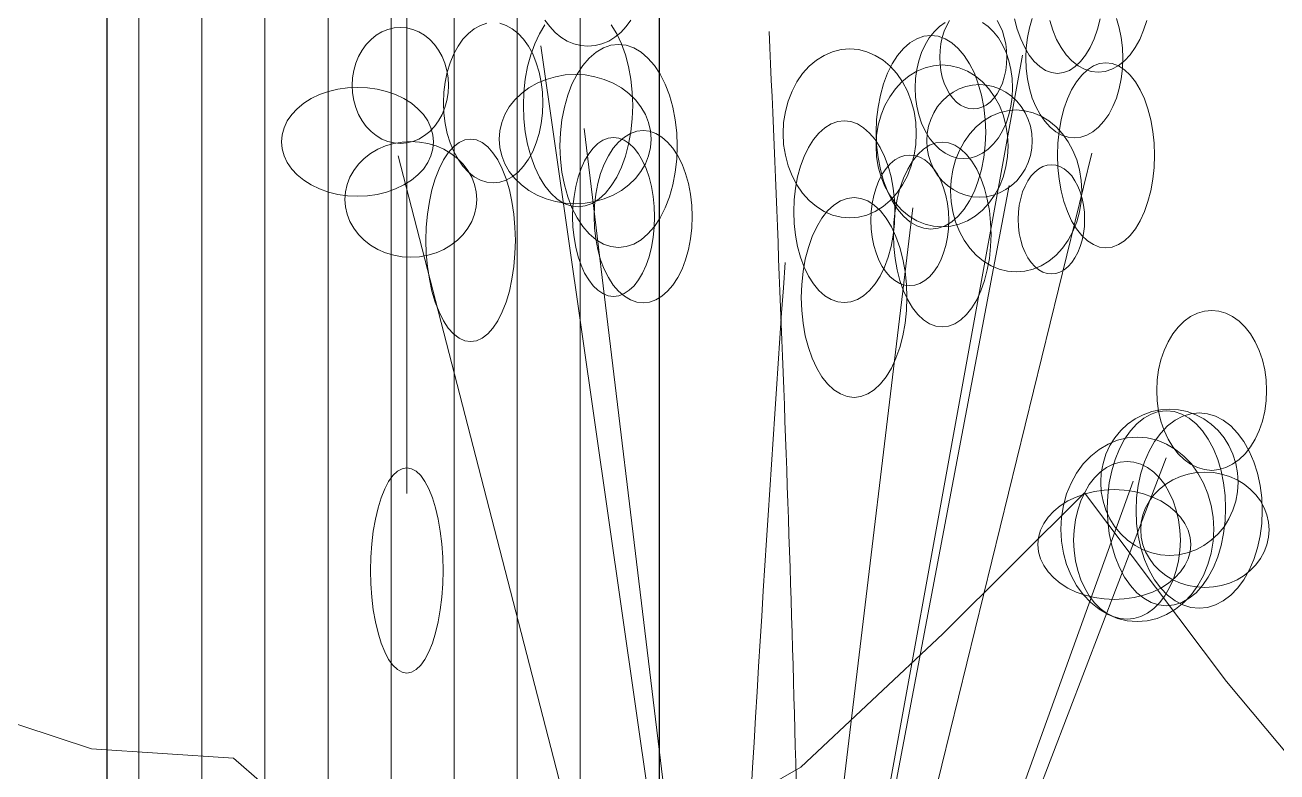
# Model space of a CAD drawing. Header units: millimetres. Extents: x -1800 to 33200, y -8500 to 38400.
# Drawn here: x 19527 to 21241, y 32642 to 33664 of the extents above; entities that cross this region are included whole.
import ezdxf

# ---------------------------------------------------------------- set-up
doc = ezdxf.new("R2010")
doc.units = ezdxf.units.MM
for name, color, linetype, lineweight in [('E-HATCH', 8, 'Continuous', 9), ('E-LANDSCAPE', 8, 'Continuous', 9), ('E-LIGHT', 2, 'Continuous', 13), ('E-PLANT', 3, 'Continuous', 13), ('E-WALL', 7, 'Continuous', 25)]:
    doc.layers.add(name, color=color, linetype=linetype, lineweight=lineweight)

msp = doc.modelspace()

# ---------------------------------------------------------------- linework, layer by layer
at = {"layer": 'E-HATCH'}
for p, q in [((19682.6, 35341.1), (19682.6, 30670.2)), ((19768.9, 35341.1), (19768.9, 30670.2)), ((19855.2, 35341.1), (19855.2, 30670.2)), ((19941.6, 35341.1), (19941.6, 30670.2)), ((20027.9, 35341.1), (20027.9, 30670.2)), ((20114.2, 35341.1), (20114.2, 30670.2)), ((20200.5, 35341.1), (20200.5, 30670.2)), ((20286.9, 35341.1), (20286.9, 30670.2))]:
    msp.add_line(p, q, dxfattribs=at)
at = {"layer": 'E-LANDSCAPE'}
msp.add_lwpolyline([(19423.6, 32737.4), (19617.8, 32673.6), (19812.1, 32661.1), (20006.3, 32492.1), (20200.5, 32462.8), (20394.8, 32537.5), (20589, 32648.8), (20783.2, 32831.1), (20977.5, 33024), (21171.7, 32765.7), (21366, 32533.5), (21560.2, 32474.9), (21754.4, 32360.9), (21948.7, 32522.7), (22142.9, 32463.2), (22337.1, 32441.1), (22531.4, 32505.7), (22725.6, 32139.3), (22919.8, 32153.7), (23114.1, 32097.6)], dxfattribs=at)
at = {"layer": 'E-LIGHT'}
msp.add_line((20049.5, 34779.2), (20049.5, 33023.2), dxfattribs=at)
msp.add_lwpolyline([(20099.1, 32917.9), (20098.7, 32899.5), (20097.4, 32881.5), (20095.3, 32864.1), (20092.5, 32847.6), (20088.8, 32832.3), (20084.6, 32818.5), (20079.7, 32806.4), (20074.3, 32796.2), (20068.5, 32788.1), (20062.3, 32782.2), (20055.9, 32778.6), (20049.5, 32777.4), (20043, 32778.6), (20036.6, 32782.2), (20030.5, 32788.1), (20024.6, 32796.2), (20019.2, 32806.4), (20014.4, 32818.5), (20010.1, 32832.3), (20006.5, 32847.6), (20003.6, 32864.1), (20001.5, 32881.5), (20000.3, 32899.5), (19999.8, 32917.9), (20000.3, 32936.2), (20001.5, 32954.2), (20003.6, 32971.6), (20006.5, 32988.1), (20010.1, 33003.4), (20014.4, 33017.2), (20019.2, 33029.3), (20024.6, 33039.5), (20030.5, 33047.6), (20036.6, 33053.5), (20043, 33057.1), (20049.5, 33058.3), (20055.9, 33057.1), (20062.3, 33053.5), (20068.5, 33047.6), (20074.3, 33039.5), (20079.7, 33029.3), (20084.6, 33017.2), (20088.8, 33003.4), (20092.5, 32988.1), (20095.3, 32971.6), (20097.4, 32954.2), (20098.7, 32936.2), (20099.1, 32917.9)], close=True, dxfattribs=at)
at = {"layer": 'E-PLANT'}
for q in [(20233.2, 33635.8), (20892.7, 33623), (20292.3, 33522.5), (20037.8, 33485.3), (20987.2, 33489), (20874, 33444.6), (20742.3, 33414), (21089.4, 33071.8), (21044.2, 33040.1)]:
    msp.add_line((20524.3, 31600.9), q, dxfattribs=at)
for points in [[(20176.7, 33666.5), (20185.5, 33663.7), (20193.9, 33659.1), (20201.9, 33652.8), (20209.3, 33644.8), (20216, 33635.3), (20221.9, 33624.6), (20226.8, 33612.6), (20230.8, 33599.8), (20233.6, 33586.2), (20235.4, 33572.2), (20235.9, 33557.9), (20235.9, 33557.9), (20235.4, 33543.5), (20233.6, 33529.5), (20230.8, 33515.9), (20226.8, 33503.1), (20221.9, 33491.1), (20216, 33480.4), (20209.3, 33470.9), (20201.9, 33462.9), (20193.9, 33456.6), (20185.5, 33452), (20176.7, 33449.2), (20167.8, 33448.3), (20159, 33449.2), (20150.2, 33452), (20141.8, 33456.6), (20133.8, 33462.9), (20126.4, 33470.9), (20119.7, 33480.4), (20113.8, 33491.1), (20108.9, 33503.1), (20104.9, 33515.9), (20102.1, 33529.5), (20100.3, 33543.5), (20099.7, 33557.9), (20100.3, 33572.2), (20102.1, 33586.2), (20104.9, 33599.8), (20108.9, 33612.6), (20113.8, 33624.6), (20119.7, 33635.3), (20126.4, 33644.8), (20133.8, 33652.8), (20141.8, 33659.1), (20150.2, 33663.7), (20159, 33666.5)], [(20356.3, 33671), (20349.9, 33662), (20342.6, 33654.1), (20334.5, 33647.5), (20325.9, 33642.2), (20316.7, 33638.3), (20307.2, 33636), (20297.5, 33635.2), (20287.8, 33636), (20278.3, 33638.3), (20269.2, 33642.2), (20260.5, 33647.5), (20252.4, 33654.1), (20245.1, 33662), (20238.7, 33671)], [(20837.7, 33667.6), (20845.5, 33662), (20852.8, 33655), (20859.4, 33646.7), (20865.1, 33637.1), (20870, 33626.6), (20873.9, 33615.2), (20876.7, 33603.2), (20878.4, 33590.8), (20878.9, 33578.2), (20878.9, 33578.2), (20878.4, 33565.5), (20876.7, 33553.1), (20873.9, 33541.1), (20870, 33529.8), (20865.1, 33519.2), (20859.4, 33509.7), (20852.8, 33501.4), (20845.5, 33494.3), (20837.7, 33488.7), (20829.4, 33484.7), (20820.9, 33482.2), (20812.2, 33481.4), (20803.4, 33482.2), (20794.9, 33484.7), (20786.6, 33488.7), (20778.8, 33494.3), (20771.5, 33501.4), (20764.9, 33509.7), (20759.2, 33519.2), (20754.3, 33529.8), (20750.5, 33541.1), (20747.7, 33553.1), (20745.9, 33565.5), (20745.4, 33578.2), (20745.9, 33590.8), (20747.7, 33603.2), (20750.5, 33615.2), (20754.3, 33626.6), (20759.2, 33637.1), (20764.9, 33646.7), (20771.5, 33655), (20778.8, 33662), (20786.6, 33667.6)], [(20857.6, 33670.3), (20861.6, 33663.3), (20864.9, 33655.6), (20867.6, 33647.3), (20869.5, 33638.5), (20870.7, 33629.4), (20871.1, 33620.1), (20871.1, 33620.1), (20870.7, 33610.9), (20869.5, 33601.8), (20867.6, 33593), (20864.9, 33584.7), (20861.6, 33577), (20857.6, 33570), (20853.1, 33563.9), (20848.1, 33558.7), (20842.7, 33554.6), (20837, 33551.7), (20831.1, 33549.9), (20825.1, 33549.3), (20819.1, 33549.9), (20813.3, 33551.7), (20807.6, 33554.6), (20802.2, 33558.7), (20797.2, 33563.9), (20792.7, 33570), (20788.7, 33577), (20785.4, 33584.7), (20782.7, 33593), (20780.8, 33601.8), (20779.6, 33610.9), (20779.2, 33620.1), (20779.6, 33629.4), (20780.8, 33638.5), (20782.7, 33647.3), (20785.4, 33655.6), (20788.7, 33663.3), (20792.7, 33670.3)], [(20998.9, 33672.7), (20995.2, 33658.5), (20990.6, 33645.3), (20985.2, 33633.4), (20978.9, 33623), (20972, 33614.2), (20964.6, 33607.2), (20956.7, 33602.1), (20948.6, 33599), (20940.3, 33598), (20932.1, 33599), (20923.9, 33602.1), (20916.1, 33607.2), (20908.6, 33614.2), (20901.7, 33623), (20895.5, 33633.4), (20890, 33645.3), (20885.4, 33658.5), (20881.7, 33672.7)], [(21021, 33673.2), (21024.9, 33660.4), (21027.7, 33646.9), (21029.4, 33633), (21029.9, 33618.8), (21029.9, 33618.8), (21029.4, 33604.5), (21027.7, 33590.6), (21024.9, 33577.1), (21021, 33564.3), (21016.2, 33552.5), (21010.5, 33541.8), (21003.9, 33532.4), (20996.7, 33524.5), (20988.9, 33518.2), (20980.7, 33513.6), (20972.2, 33510.8), (20963.5, 33509.9), (20954.8, 33510.8), (20946.3, 33513.6), (20938, 33518.2), (20930.2, 33524.5), (20923, 33532.4), (20916.5, 33541.8), (20910.7, 33552.5), (20905.9, 33564.3), (20902.1, 33577.1), (20899.3, 33590.6), (20897.6, 33604.5), (20897, 33618.8), (20897.6, 33633), (20899.3, 33646.9), (20902.1, 33660.4), (20905.9, 33673.2)], [(21062.5, 33670.4), (21058.3, 33657), (21053.1, 33644.5), (21046.9, 33633.3), (21039.9, 33623.4), (21032, 33615.1), (21023.6, 33608.5), (21014.7, 33603.7), (21005.5, 33600.8), (20996.1, 33599.8), (20986.7, 33600.8), (20977.5, 33603.7), (20968.6, 33608.5), (20960.2, 33615.1), (20952.4, 33623.4), (20945.3, 33633.3), (20939.1, 33644.5), (20933.9, 33657), (20929.7, 33670.4)], [(20329.5, 33664.3), (20336.9, 33652.3), (20343.3, 33638.6), (20348.7, 33623.5), (20353.1, 33607.3), (20356.2, 33590.1), (20358.1, 33572.3), (20358.8, 33554.1), (20358.8, 33554.1), (20358.1, 33536), (20356.2, 33518.2), (20353.1, 33501), (20348.7, 33484.8), (20343.3, 33469.7), (20336.9, 33456), (20329.5, 33444), (20321.4, 33434), (20312.6, 33425.9), (20303.3, 33420.1), (20293.7, 33416.6), (20284, 33415.4), (20274.2, 33416.6), (20264.6, 33420.1), (20255.3, 33425.9), (20246.6, 33434), (20238.4, 33444), (20231.1, 33456), (20224.6, 33469.7), (20219.2, 33484.8), (20214.9, 33501), (20211.7, 33518.2), (20209.8, 33536), (20209.2, 33554.1), (20209.8, 33572.3), (20211.7, 33590.1), (20214.9, 33607.3), (20219.2, 33623.5), (20224.6, 33638.6), (20231.1, 33652.3), (20238.4, 33664.3)]]:
    msp.add_lwpolyline(points, dxfattribs=at)
for points in [[(20106.7, 33581.5), (20106.2, 33571.2), (20104.5, 33561), (20101.7, 33551.2), (20097.9, 33541.8), (20093.1, 33533.2), (20087.4, 33525.4), (20080.9, 33518.6), (20073.7, 33512.8), (20066, 33508.2), (20057.8, 33504.9), (20049.3, 33502.9), (20040.7, 33502.2), (20032.1, 33502.9), (20023.6, 33504.9), (20015.4, 33508.2), (20007.6, 33512.8), (20000.5, 33518.6), (19994, 33525.4), (19988.3, 33533.2), (19983.5, 33541.8), (19979.6, 33551.2), (19976.9, 33561), (19975.2, 33571.2), (19974.6, 33581.5), (19975.2, 33591.9), (19976.9, 33602.1), (19979.6, 33611.9), (19983.5, 33621.2), (19988.3, 33629.8), (19994, 33637.6), (20000.5, 33644.5), (20007.6, 33650.2), (20015.4, 33654.8), (20023.6, 33658.2), (20032.1, 33660.2), (20040.7, 33660.9), (20049.3, 33660.2), (20057.8, 33658.2), (20066, 33654.8), (20073.7, 33650.2), (20080.9, 33644.5), (20087.4, 33637.6), (20093.1, 33629.8), (20097.9, 33621.2), (20101.7, 33611.9), (20104.5, 33602.1), (20106.2, 33591.9), (20106.7, 33581.5)], [(20842.1, 33517.4), (20841.4, 33500.1), (20839.5, 33483.1), (20836.3, 33466.7), (20832, 33451.1), (20826.6, 33436.7), (20820.1, 33423.7), (20812.7, 33412.3), (20804.6, 33402.6), (20795.8, 33395), (20786.5, 33389.4), (20776.9, 33386), (20767.1, 33384.9), (20757.3, 33386), (20747.7, 33389.4), (20738.4, 33395), (20729.6, 33402.6), (20721.5, 33412.3), (20714.1, 33423.7), (20707.6, 33436.7), (20702.2, 33451.1), (20697.9, 33466.7), (20694.7, 33483.1), (20692.8, 33500.1), (20692.1, 33517.4), (20692.8, 33534.7), (20694.7, 33551.7), (20697.9, 33568.1), (20702.2, 33583.7), (20707.6, 33598.1), (20714.1, 33611.1), (20721.5, 33622.6), (20729.6, 33632.2), (20738.4, 33639.9), (20747.7, 33645.4), (20757.3, 33648.8), (20767.1, 33649.9), (20776.9, 33648.8), (20786.5, 33645.4), (20795.8, 33639.9), (20804.6, 33632.2), (20812.7, 33622.6), (20820.1, 33611.1), (20826.6, 33598.1), (20832, 33583.7), (20836.3, 33568.1), (20839.5, 33551.7), (20841.4, 33534.7), (20842.1, 33517.4)], [(20419.8, 33498.7), (20419.1, 33480.5), (20417.1, 33462.7), (20413.7, 33445.5), (20409.1, 33429.2), (20403.2, 33414.1), (20396.3, 33400.4), (20388.4, 33388.5), (20379.6, 33378.4), (20370.2, 33370.3), (20360.2, 33364.5), (20349.9, 33361), (20339.4, 33359.8), (20328.9, 33361), (20318.6, 33364.5), (20308.7, 33370.3), (20299.2, 33378.4), (20290.5, 33388.5), (20282.6, 33400.4), (20275.6, 33414.1), (20269.8, 33429.2), (20265.2, 33445.5), (20261.8, 33462.7), (20259.7, 33480.5), (20259, 33498.7), (20259.7, 33516.8), (20261.8, 33534.6), (20265.2, 33551.8), (20269.8, 33568.1), (20275.6, 33583.2), (20282.6, 33596.9), (20290.5, 33608.8), (20299.2, 33618.9), (20308.7, 33627), (20318.6, 33632.8), (20328.9, 33636.4), (20339.4, 33637.5), (20349.9, 33636.4), (20360.2, 33632.8), (20370.2, 33627), (20379.6, 33618.9), (20388.4, 33608.8), (20396.3, 33596.9), (20403.2, 33583.2), (20409.1, 33568.1), (20413.7, 33551.8), (20417.1, 33534.6), (20419.1, 33516.8), (20419.8, 33498.7)], [(20747.1, 33515.9), (20746.3, 33500.8), (20744, 33485.9), (20740.2, 33471.6), (20734.9, 33458), (20728.3, 33445.5), (20720.4, 33434.1), (20711.4, 33424.1), (20701.5, 33415.7), (20690.8, 33409), (20679.5, 33404.1), (20667.8, 33401.2), (20655.9, 33400.2), (20644, 33401.2), (20632.3, 33404.1), (20621, 33409), (20610.3, 33415.7), (20600.3, 33424.1), (20591.4, 33434.1), (20583.5, 33445.5), (20576.9, 33458), (20571.6, 33471.6), (20567.8, 33485.9), (20565.4, 33500.8), (20564.6, 33515.9), (20565.4, 33531), (20567.8, 33545.8), (20571.6, 33560.1), (20576.9, 33573.7), (20583.5, 33586.3), (20591.4, 33597.7), (20600.3, 33607.7), (20610.3, 33616.1), (20621, 33622.7), (20632.3, 33627.6), (20644, 33630.6), (20655.9, 33631.6), (20667.8, 33630.6), (20679.5, 33627.6), (20690.8, 33622.7), (20701.5, 33616.1), (20711.4, 33607.7), (20720.4, 33597.7), (20728.3, 33586.3), (20734.9, 33573.7), (20740.2, 33560.1), (20744, 33545.8), (20746.3, 33531), (20747.1, 33515.9)], [(20384, 33508), (20383.2, 33496.5), (20380.5, 33485.1), (20376.1, 33474.2), (20370.1, 33463.8), (20362.5, 33454.2), (20353.6, 33445.5), (20343.3, 33437.8), (20332, 33431.4), (20319.8, 33426.3), (20306.9, 33422.6), (20293.5, 33420.3), (20280, 33419.6), (20266.4, 33420.3), (20253, 33422.6), (20240.1, 33426.3), (20227.9, 33431.4), (20216.6, 33437.8), (20206.4, 33445.5), (20197.4, 33454.2), (20189.8, 33463.8), (20183.8, 33474.2), (20179.4, 33485.1), (20176.8, 33496.5), (20175.9, 33508), (20176.8, 33519.6), (20179.4, 33530.9), (20183.8, 33541.9), (20189.8, 33552.3), (20197.4, 33561.9), (20206.4, 33570.6), (20216.6, 33578.2), (20227.9, 33584.7), (20240.1, 33589.8), (20253, 33593.5), (20266.4, 33595.8), (20280, 33596.5), (20293.5, 33595.8), (20306.9, 33593.5), (20319.8, 33589.8), (20332, 33584.7), (20343.3, 33578.2), (20353.6, 33570.6), (20362.5, 33561.9), (20370.1, 33552.3), (20376.1, 33541.9), (20380.5, 33530.9), (20383.2, 33519.6), (20384, 33508)], [(20872.9, 33498.6), (20872.1, 33484.2), (20869.8, 33470), (20866, 33456.2), (20860.8, 33443.2), (20854.2, 33431.2), (20846.4, 33420.3), (20837.5, 33410.7), (20827.7, 33402.7), (20817.1, 33396.3), (20805.9, 33391.6), (20794.2, 33388.8), (20782.4, 33387.8), (20770.6, 33388.8), (20759, 33391.6), (20747.8, 33396.3), (20737.2, 33402.7), (20727.4, 33410.7), (20718.5, 33420.3), (20710.7, 33431.2), (20704.1, 33443.2), (20698.9, 33456.2), (20695, 33470), (20692.7, 33484.2), (20692, 33498.6), (20692.7, 33513.1), (20695, 33527.3), (20698.9, 33541.1), (20704.1, 33554), (20710.7, 33566.1), (20718.5, 33577), (20727.4, 33586.6), (20737.2, 33594.6), (20747.8, 33601), (20759, 33605.7), (20770.6, 33608.5), (20782.4, 33609.5), (20794.2, 33608.5), (20805.9, 33605.7), (20817.1, 33601), (20827.7, 33594.6), (20837.5, 33586.6), (20846.4, 33577), (20854.2, 33566.1), (20860.8, 33554), (20866, 33541.1), (20869.8, 33527.3), (20872.1, 33513.1), (20872.9, 33498.6)], [(21073.1, 33486), (21072.6, 33469.4), (21070.9, 33453.2), (21068.1, 33437.5), (21064.2, 33422.7), (21059.4, 33408.9), (21053.7, 33396.4), (21047.2, 33385.5), (21039.9, 33376.3), (21032.1, 33369), (21023.9, 33363.7), (21015.4, 33360.4), (21006.7, 33359.4), (20998, 33360.4), (20989.5, 33363.7), (20981.3, 33369), (20973.5, 33376.3), (20966.3, 33385.5), (20959.7, 33396.4), (20954, 33408.9), (20949.2, 33422.7), (20945.3, 33437.5), (20942.6, 33453.2), (20940.9, 33469.4), (20940.3, 33486), (20940.9, 33502.5), (20942.6, 33518.7), (20945.3, 33534.4), (20949.2, 33549.3), (20954, 33563), (20959.7, 33575.5), (20966.3, 33586.4), (20973.5, 33595.6), (20981.3, 33602.9), (20989.5, 33608.3), (20998, 33611.5), (21006.7, 33612.6), (21015.4, 33611.5), (21023.9, 33608.3), (21032.1, 33602.9), (21039.9, 33595.6), (21047.2, 33586.4), (21053.7, 33575.5), (21059.4, 33563), (21064.2, 33549.3), (21068.1, 33534.4), (21070.9, 33518.7), (21072.6, 33502.5), (21073.1, 33486)], [(20905.8, 33505.6), (20905.1, 33495.6), (20903.3, 33485.7), (20900.3, 33476.2), (20896.1, 33467.1), (20890.8, 33458.7), (20884.6, 33451.2), (20877.5, 33444.5), (20869.7, 33438.9), (20861.2, 33434.5), (20852.2, 33431.2), (20843, 33429.3), (20833.6, 33428.6), (20824.1, 33429.3), (20814.9, 33431.2), (20805.9, 33434.5), (20797.4, 33438.9), (20789.6, 33444.5), (20782.5, 33451.2), (20776.3, 33458.7), (20771, 33467.1), (20766.8, 33476.2), (20763.8, 33485.7), (20762, 33495.6), (20761.3, 33505.6), (20762, 33515.7), (20763.8, 33525.6), (20766.8, 33535.1), (20771, 33544.2), (20776.3, 33552.5), (20782.5, 33560.1), (20789.6, 33566.8), (20797.4, 33572.4), (20805.9, 33576.8), (20814.9, 33580.1), (20824.1, 33582), (20833.6, 33582.7), (20843, 33582), (20852.2, 33580.1), (20861.2, 33576.8), (20869.7, 33572.4), (20877.5, 33566.8), (20884.6, 33560.1), (20890.8, 33552.5), (20896.1, 33544.2), (20900.3, 33535.1), (20903.3, 33525.6), (20905.1, 33515.7), (20905.8, 33505.6)], [(20086.2, 33504.4), (20085.3, 33494.6), (20082.6, 33485.1), (20078.2, 33475.9), (20072.2, 33467.1), (20064.6, 33459), (20055.7, 33451.7), (20045.4, 33445.3), (20034.1, 33439.8), (20021.9, 33435.5), (20009, 33432.4), (19995.6, 33430.5), (19982, 33429.9), (19968.5, 33430.5), (19955.1, 33432.4), (19942.2, 33435.5), (19930, 33439.8), (19918.7, 33445.3), (19908.4, 33451.7), (19899.4, 33459), (19891.9, 33467.1), (19885.8, 33475.9), (19881.5, 33485.1), (19878.8, 33494.6), (19877.9, 33504.4), (19878.8, 33514.1), (19881.5, 33523.7), (19885.8, 33532.9), (19891.9, 33541.6), (19899.4, 33549.7), (19908.4, 33557.1), (19918.7, 33563.5), (19930, 33568.9), (19942.2, 33573.2), (19955.1, 33576.3), (19968.5, 33578.2), (19982, 33578.9), (19995.6, 33578.2), (20009, 33576.3), (20021.9, 33573.2), (20034.1, 33568.9), (20045.4, 33563.5), (20055.7, 33557.1), (20064.6, 33549.7), (20072.2, 33541.6), (20078.2, 33532.9), (20082.6, 33523.7), (20085.3, 33514.1), (20086.2, 33504.4)], [(20973.6, 33437.1), (20972.8, 33422.6), (20970.5, 33408.4), (20966.8, 33394.7), (20961.6, 33381.7), (20955, 33369.7), (20947.3, 33358.8), (20938.5, 33349.2), (20928.7, 33341.2), (20918.2, 33334.7), (20907, 33330.1), (20895.5, 33327.3), (20883.8, 33326.3), (20872.1, 33327.3), (20860.5, 33330.1), (20849.4, 33334.7), (20838.9, 33341.2), (20829.1, 33349.2), (20820.3, 33358.8), (20812.5, 33369.7), (20806, 33381.7), (20800.8, 33394.7), (20797, 33408.4), (20794.7, 33422.6), (20794, 33437.1), (20794.7, 33451.6), (20797, 33465.8), (20800.8, 33479.5), (20806, 33492.5), (20812.5, 33504.5), (20820.3, 33515.4), (20829.1, 33525), (20838.9, 33533.1), (20849.4, 33539.5), (20860.5, 33544.1), (20872.1, 33546.9), (20883.8, 33547.9), (20895.5, 33546.9), (20907, 33544.1), (20918.2, 33539.5), (20928.7, 33533.1), (20938.5, 33525), (20947.3, 33515.4), (20955, 33504.5), (20961.6, 33492.5), (20966.8, 33479.5), (20970.5, 33465.8), (20972.8, 33451.6), (20973.6, 33437.1)], [(20717.8, 33408.7), (20717.2, 33392.5), (20715.5, 33376.5), (20712.5, 33361.1), (20708.5, 33346.5), (20703.5, 33333), (20697.5, 33320.7), (20690.7, 33310), (20683.2, 33300.9), (20675, 33293.7), (20666.4, 33288.5), (20657.6, 33285.3), (20648.5, 33284.3), (20639.5, 33285.3), (20630.6, 33288.5), (20622, 33293.7), (20613.8, 33300.9), (20606.3, 33310), (20599.5, 33320.7), (20593.5, 33333), (20588.5, 33346.5), (20584.5, 33361.1), (20581.5, 33376.5), (20579.8, 33392.5), (20579.2, 33408.7), (20579.8, 33424.9), (20581.5, 33440.9), (20584.5, 33456.3), (20588.5, 33470.9), (20593.5, 33484.4), (20599.5, 33496.7), (20606.3, 33507.4), (20613.8, 33516.4), (20622, 33523.6), (20630.6, 33528.9), (20639.5, 33532), (20648.5, 33533.1), (20657.6, 33532), (20666.4, 33528.9), (20675, 33523.6), (20683.2, 33516.4), (20690.7, 33507.4), (20697.5, 33496.7), (20703.5, 33484.4), (20708.5, 33470.9), (20712.5, 33456.3), (20715.5, 33440.9), (20717.2, 33424.9), (20717.8, 33408.7)], [(20440.2, 33402), (20439.6, 33386.6), (20437.9, 33371.5), (20435.1, 33356.9), (20431.2, 33343), (20426.3, 33330.2), (20420.5, 33318.6), (20413.9, 33308.4), (20406.6, 33299.9), (20398.7, 33293), (20390.4, 33288.1), (20381.8, 33285.1), (20373.1, 33284.1), (20364.3, 33285.1), (20355.7, 33288.1), (20347.4, 33293), (20339.5, 33299.9), (20332.2, 33308.4), (20325.6, 33318.6), (20319.8, 33330.2), (20314.9, 33343), (20311, 33356.9), (20308.2, 33371.5), (20306.5, 33386.6), (20305.9, 33402), (20306.5, 33417.4), (20308.2, 33432.5), (20311, 33447.1), (20314.9, 33460.9), (20319.8, 33473.8), (20325.6, 33485.4), (20332.2, 33495.5), (20339.5, 33504.1), (20347.4, 33510.9), (20355.7, 33515.9), (20364.3, 33518.9), (20373.1, 33519.9), (20381.8, 33518.9), (20390.4, 33515.9), (20398.7, 33510.9), (20406.6, 33504.1), (20413.9, 33495.5), (20420.5, 33485.4), (20426.3, 33473.8), (20431.2, 33460.9), (20435.1, 33447.1), (20437.9, 33432.5), (20439.6, 33417.4), (20440.2, 33402)], [(20145.3, 33425.6), (20144.5, 33415.3), (20142.2, 33405.2), (20138.4, 33395.4), (20133.2, 33386.1), (20126.6, 33377.5), (20118.8, 33369.7), (20110, 33362.9), (20100.1, 33357.1), (20089.5, 33352.6), (20078.4, 33349.2), (20066.8, 33347.2), (20055, 33346.6), (20043.2, 33347.2), (20031.6, 33349.2), (20020.4, 33352.6), (20009.8, 33357.1), (20000, 33362.9), (19991.1, 33369.7), (19983.3, 33377.5), (19976.8, 33386.1), (19971.5, 33395.4), (19967.7, 33405.2), (19965.4, 33415.3), (19964.7, 33425.6), (19965.4, 33435.9), (19967.7, 33446.1), (19971.5, 33455.9), (19976.8, 33465.2), (19983.3, 33473.8), (19991.1, 33481.5), (20000, 33488.4), (20009.8, 33494.1), (20020.4, 33498.7), (20031.6, 33502), (20043.2, 33504), (20055, 33504.7), (20066.8, 33504), (20078.4, 33502), (20089.5, 33498.7), (20100.1, 33494.1), (20110, 33488.4), (20118.8, 33481.5), (20126.6, 33473.8), (20133.2, 33465.2), (20138.4, 33455.9), (20142.2, 33446.1), (20144.5, 33435.9), (20145.3, 33425.6)], [(20198.1, 33369.5), (20197.6, 33351.4), (20196, 33333.6), (20193.4, 33316.5), (20189.9, 33300.2), (20185.4, 33285.1), (20180.2, 33271.5), (20174.2, 33259.6), (20167.5, 33249.5), (20160.3, 33241.5), (20152.7, 33235.6), (20144.9, 33232.1), (20136.9, 33230.9), (20128.9, 33232.1), (20121.1, 33235.6), (20113.5, 33241.5), (20106.3, 33249.5), (20099.7, 33259.6), (20093.6, 33271.5), (20088.4, 33285.1), (20083.9, 33300.2), (20080.4, 33316.5), (20077.8, 33333.6), (20076.2, 33351.4), (20075.7, 33369.5), (20076.2, 33387.6), (20077.8, 33405.4), (20080.4, 33422.6), (20083.9, 33438.8), (20088.4, 33453.9), (20093.6, 33467.5), (20099.7, 33479.5), (20106.3, 33489.5), (20113.5, 33497.6), (20121.1, 33503.4), (20128.9, 33506.9), (20136.9, 33508.1), (20144.9, 33506.9), (20152.7, 33503.4), (20160.3, 33497.6), (20167.5, 33489.5), (20174.2, 33479.5), (20180.2, 33467.5), (20185.4, 33453.9), (20189.9, 33438.8), (20193.4, 33422.6), (20196, 33405.4), (20197.6, 33387.6), (20198.1, 33369.5)], [(20388.6, 33401.6), (20388.1, 33387.4), (20386.6, 33373.4), (20384.3, 33360), (20381.1, 33347.2), (20377, 33335.4), (20372.2, 33324.7), (20366.6, 33315.4), (20360.6, 33307.5), (20354, 33301.2), (20347, 33296.6), (20339.9, 33293.8), (20332.6, 33292.9), (20325.2, 33293.8), (20318.1, 33296.6), (20311.1, 33301.2), (20304.6, 33307.5), (20298.5, 33315.4), (20293, 33324.7), (20288.1, 33335.4), (20284.1, 33347.2), (20280.8, 33360), (20278.5, 33373.4), (20277, 33387.4), (20276.5, 33401.6), (20277, 33415.8), (20278.5, 33429.7), (20280.8, 33443.2), (20284.1, 33455.9), (20288.1, 33467.7), (20293, 33478.4), (20298.5, 33487.8), (20304.6, 33495.7), (20311.1, 33502), (20318.1, 33506.6), (20325.2, 33509.3), (20332.6, 33510.3), (20339.9, 33509.3), (20347, 33506.6), (20354, 33502), (20360.6, 33495.7), (20366.6, 33487.8), (20372.2, 33478.4), (20377, 33467.7), (20381.1, 33455.9), (20384.3, 33443.2), (20386.6, 33429.7), (20388.1, 33415.8), (20388.6, 33401.6)], [(20849.4, 33377.5), (20848.8, 33361), (20847.1, 33344.8), (20844.3, 33329.2), (20840.4, 33314.4), (20835.6, 33300.6), (20829.8, 33288.2), (20823.2, 33277.3), (20816, 33268.1), (20808.1, 33260.8), (20799.9, 33255.5), (20791.3, 33252.3), (20782.6, 33251.2), (20773.8, 33252.3), (20765.3, 33255.5), (20757, 33260.8), (20749.2, 33268.1), (20741.9, 33277.3), (20735.3, 33288.2), (20729.6, 33300.6), (20724.7, 33314.4), (20720.8, 33329.2), (20718, 33344.8), (20716.3, 33361), (20715.8, 33377.5), (20716.3, 33394), (20718, 33410.2), (20720.8, 33425.9), (20724.7, 33440.7), (20729.6, 33454.4), (20735.3, 33466.9), (20741.9, 33477.8), (20749.2, 33486.9), (20757, 33494.3), (20765.3, 33499.6), (20773.8, 33502.8), (20782.6, 33503.9), (20791.3, 33502.8), (20799.9, 33499.6), (20808.1, 33494.3), (20816, 33486.9), (20823.2, 33477.8), (20829.8, 33466.9), (20835.6, 33454.4), (20840.4, 33440.7), (20844.3, 33425.9), (20847.1, 33410.2), (20848.8, 33394), (20849.4, 33377.5)], [(20791.7, 33396.9), (20791.3, 33385.3), (20789.9, 33373.8), (20787.6, 33362.7), (20784.5, 33352.3), (20780.7, 33342.5), (20776, 33333.8), (20770.8, 33326.1), (20765, 33319.6), (20758.7, 33314.4), (20752.1, 33310.6), (20745.2, 33308.4), (20738.2, 33307.6), (20731.3, 33308.4), (20724.4, 33310.6), (20717.8, 33314.4), (20711.5, 33319.6), (20705.7, 33326.1), (20700.4, 33333.8), (20695.8, 33342.5), (20691.9, 33352.3), (20688.8, 33362.7), (20686.6, 33373.8), (20685.2, 33385.3), (20684.8, 33396.9), (20685.2, 33408.6), (20686.6, 33420), (20688.8, 33431.1), (20691.9, 33441.6), (20695.8, 33451.3), (20700.4, 33460.1), (20705.7, 33467.8), (20711.5, 33474.3), (20717.8, 33479.5), (20724.4, 33483.2), (20731.3, 33485.5), (20738.2, 33486.2), (20745.2, 33485.5), (20752.1, 33483.2), (20758.7, 33479.5), (20765, 33474.3), (20770.8, 33467.8), (20776, 33460.1), (20780.7, 33451.3), (20784.5, 33441.6), (20787.6, 33431.1), (20789.9, 33420), (20791.3, 33408.6), (20791.7, 33396.9)], [(20977.5, 33398.4), (20977.2, 33388.6), (20976, 33379), (20974.1, 33369.8), (20971.4, 33361), (20968.1, 33352.9), (20964.2, 33345.6), (20959.8, 33339.1), (20954.8, 33333.7), (20949.5, 33329.4), (20943.8, 33326.2), (20938, 33324.3), (20932.1, 33323.7), (20926.1, 33324.3), (20920.3, 33326.2), (20914.7, 33329.4), (20909.3, 33333.7), (20904.4, 33339.1), (20899.9, 33345.6), (20896, 33352.9), (20892.7, 33361), (20890.1, 33369.8), (20888.1, 33379), (20887, 33388.6), (20886.6, 33398.4), (20887, 33408.1), (20888.1, 33417.7), (20890.1, 33426.9), (20892.7, 33435.7), (20896, 33443.8), (20899.9, 33451.2), (20904.4, 33457.6), (20909.3, 33463), (20914.7, 33467.3), (20920.3, 33470.5), (20926.1, 33472.4), (20932.1, 33473), (20938, 33472.4), (20943.8, 33470.5), (20949.5, 33467.3), (20954.8, 33463), (20959.8, 33457.6), (20964.2, 33451.2), (20968.1, 33443.8), (20971.4, 33435.7), (20974.1, 33426.9), (20976, 33417.7), (20977.2, 33408.1), (20977.5, 33398.4)], [(20734.1, 33291.4), (20733.5, 33273.6), (20731.7, 33256), (20728.6, 33239.1), (20724.5, 33223), (20719.2, 33208.2), (20713, 33194.7), (20705.9, 33182.9), (20698, 33173), (20689.5, 33165.1), (20680.6, 33159.3), (20671.3, 33155.8), (20661.9, 33154.7), (20652.4, 33155.8), (20643.2, 33159.3), (20634.2, 33165.1), (20625.7, 33173), (20617.9, 33182.9), (20610.8, 33194.7), (20604.5, 33208.2), (20599.3, 33223), (20595.1, 33239.1), (20592.1, 33256), (20590.2, 33273.6), (20589.6, 33291.4), (20590.2, 33309.2), (20592.1, 33326.8), (20595.1, 33343.7), (20599.3, 33359.8), (20604.5, 33374.6), (20610.8, 33388.1), (20617.9, 33399.9), (20625.7, 33409.8), (20634.2, 33417.7), (20643.2, 33423.5), (20652.4, 33427), (20661.9, 33428.1), (20671.3, 33427), (20680.6, 33423.5), (20689.5, 33417.7), (20698, 33409.8), (20705.9, 33399.9), (20713, 33388.1), (20719.2, 33374.6), (20724.5, 33359.8), (20728.6, 33343.7), (20731.7, 33326.8), (20733.5, 33309.2), (20734.1, 33291.4)], [(21226.6, 33164.2), (21226, 33149.9), (21224.1, 33135.9), (21220.9, 33122.3), (21216.5, 33109.5), (21211.1, 33097.6), (21204.6, 33086.9), (21197.2, 33077.4), (21189, 33069.5), (21180.2, 33063.2), (21170.9, 33058.6), (21161.3, 33055.8), (21151.5, 33054.8), (21141.7, 33055.8), (21132, 33058.6), (21122.7, 33063.2), (21113.9, 33069.5), (21105.7, 33077.4), (21098.4, 33086.9), (21091.9, 33097.6), (21086.4, 33109.5), (21082.1, 33122.3), (21078.9, 33135.9), (21077, 33149.9), (21076.3, 33164.2), (21077, 33178.5), (21078.9, 33192.5), (21082.1, 33206), (21086.4, 33218.9), (21091.9, 33230.8), (21098.4, 33241.5), (21105.7, 33250.9), (21113.9, 33258.9), (21122.7, 33265.2), (21132, 33269.8), (21141.7, 33272.6), (21151.5, 33273.5), (21161.3, 33272.6), (21170.9, 33269.8), (21180.2, 33265.2), (21189, 33258.9), (21197.2, 33250.9), (21204.6, 33241.5), (21211.1, 33230.8), (21216.5, 33218.9), (21220.9, 33206), (21224.1, 33192.5), (21226, 33178.5), (21226.6, 33164.2)], [(21187.8, 33038.5), (21187, 33025.5), (21184.6, 33012.6), (21180.6, 33000.2), (21175.2, 32988.5), (21168.4, 32977.6), (21160.2, 32967.8), (21151, 32959.1), (21140.8, 32951.9), (21129.7, 32946.1), (21118.1, 32941.9), (21106, 32939.3), (21093.7, 32938.5), (21081.4, 32939.3), (21069.4, 32941.9), (21057.7, 32946.1), (21046.7, 32951.9), (21036.4, 32959.1), (21027.2, 32967.8), (21019.1, 32977.6), (21012.2, 32988.5), (21006.8, 33000.2), (21002.8, 33012.6), (21000.4, 33025.5), (20999.6, 33038.5), (21000.4, 33051.6), (21002.8, 33064.4), (21006.8, 33076.8), (21012.2, 33088.6), (21019.1, 33099.4), (21027.2, 33109.3), (21036.4, 33117.9), (21046.7, 33125.2), (21057.7, 33131), (21069.4, 33135.2), (21081.4, 33137.7), (21093.7, 33138.6), (21106, 33137.7), (21118.1, 33135.2), (21129.7, 33131), (21140.8, 33125.2), (21151, 33117.9), (21160.2, 33109.3), (21168.4, 33099.4), (21175.2, 33088.6), (21180.6, 33076.8), (21184.6, 33064.4), (21187, 33051.6), (21187.8, 33038.5)], [(21170.6, 33003), (21169.9, 32985.6), (21167.9, 32968.4), (21164.5, 32951.9), (21159.8, 32936.3), (21153.9, 32921.8), (21146.9, 32908.6), (21138.9, 32897.1), (21130.1, 32887.4), (21120.6, 32879.7), (21110.5, 32874.1), (21100.1, 32870.7), (21089.5, 32869.6), (21078.9, 32870.7), (21068.5, 32874.1), (21058.5, 32879.7), (21049, 32887.4), (21040.2, 32897.1), (21032.2, 32908.6), (21025.2, 32921.8), (21019.3, 32936.3), (21014.6, 32951.9), (21011.2, 32968.4), (21009.1, 32985.6), (21008.4, 33003), (21009.1, 33020.4), (21011.2, 33037.5), (21014.6, 33054), (21019.3, 33069.7), (21025.2, 33084.2), (21032.2, 33097.3), (21040.2, 33108.8), (21049, 33118.5), (21058.5, 33126.2), (21068.5, 33131.8), (21078.9, 33135.2), (21089.5, 33136.4), (21100.1, 33135.2), (21110.5, 33131.8), (21120.6, 33126.2), (21130.1, 33118.5), (21138.9, 33108.8), (21146.9, 33097.3), (21153.9, 33084.2), (21159.8, 33069.7), (21164.5, 33054), (21167.9, 33037.5), (21169.9, 33020.4), (21170.6, 33003)], [(21220.7, 32999.7), (21220, 32982.3), (21217.8, 32965.1), (21214.2, 32948.6), (21209.2, 32932.9), (21202.9, 32918.3), (21195.4, 32905.2), (21187, 32893.6), (21177.6, 32883.9), (21167.4, 32876.2), (21156.7, 32870.6), (21145.6, 32867.2), (21134.4, 32866), (21123.1, 32867.2), (21112, 32870.6), (21101.3, 32876.2), (21091.2, 32883.9), (21081.8, 32893.6), (21073.3, 32905.2), (21065.8, 32918.3), (21059.6, 32932.9), (21054.6, 32948.6), (21050.9, 32965.1), (21048.7, 32982.3), (21048, 32999.7), (21048.7, 33017.2), (21050.9, 33034.3), (21054.6, 33050.9), (21059.6, 33066.6), (21065.8, 33081.1), (21073.3, 33094.3), (21081.8, 33105.8), (21091.2, 33115.5), (21101.3, 33123.3), (21112, 33128.9), (21123.1, 33132.3), (21134.4, 33133.4), (21145.6, 33132.3), (21156.7, 33128.9), (21167.4, 33123.3), (21177.6, 33115.5), (21187, 33105.8), (21195.4, 33094.3), (21202.9, 33081.1), (21209.2, 33066.6), (21214.2, 33050.9), (21217.8, 33034.3), (21220, 33017.2), (21220.7, 32999.7)], [(21154.4, 32974.2), (21153.5, 32957.7), (21150.8, 32941.5), (21146.4, 32925.9), (21140.4, 32911), (21132.7, 32897.3), (21123.7, 32884.9), (21113.4, 32874), (21102, 32864.8), (21089.7, 32857.5), (21076.8, 32852.2), (21063.3, 32849), (21049.7, 32847.9), (21036, 32849), (21022.6, 32852.2), (21009.6, 32857.5), (20997.3, 32864.8), (20985.9, 32874), (20975.6, 32884.9), (20966.6, 32897.3), (20959, 32911), (20952.9, 32925.9), (20948.5, 32941.5), (20945.8, 32957.7), (20944.9, 32974.2), (20945.8, 32990.7), (20948.5, 33006.9), (20952.9, 33022.5), (20959, 33037.3), (20966.6, 33051), (20975.6, 33063.5), (20985.9, 33074.4), (20997.3, 33083.5), (21009.6, 33090.8), (21022.6, 33096.1), (21036, 33099.4), (21049.7, 33100.4), (21063.3, 33099.4), (21076.8, 33096.1), (21089.7, 33090.8), (21102, 33083.5), (21113.4, 33074.4), (21123.7, 33063.5), (21132.7, 33051), (21140.4, 33037.3), (21146.4, 33022.5), (21150.8, 33006.9), (21153.5, 32990.7), (21154.4, 32974.2)], [(21108.6, 32959.1), (21108, 32945), (21106.1, 32931.2), (21103.1, 32917.8), (21098.8, 32905.2), (21093.5, 32893.5), (21087.2, 32882.9), (21080, 32873.6), (21072.1, 32865.8), (21063.5, 32859.5), (21054.5, 32855), (21045.1, 32852.3), (21035.6, 32851.3), (21026, 32852.3), (21016.7, 32855), (21007.6, 32859.5), (20999, 32865.8), (20991.1, 32873.6), (20983.9, 32882.9), (20977.6, 32893.5), (20972.3, 32905.2), (20968.1, 32917.8), (20965, 32931.2), (20963.1, 32945), (20962.5, 32959.1), (20963.1, 32973.1), (20965, 32987), (20968.1, 33000.3), (20972.3, 33012.9), (20977.6, 33024.7), (20983.9, 33035.3), (20991.1, 33044.6), (20999, 33052.4), (21007.6, 33058.6), (21016.7, 33063.1), (21026, 33065.9), (21035.6, 33066.8), (21045.1, 33065.9), (21054.5, 33063.1), (21063.5, 33058.6), (21072.1, 33052.4), (21080, 33044.6), (21087.2, 33035.3), (21093.5, 33024.7), (21098.8, 33012.9), (21103.1, 33000.3), (21106.1, 32987), (21108, 32973.1), (21108.6, 32959.1)], [(21230.2, 32973.5), (21229.4, 32963.2), (21227.2, 32953), (21223.5, 32943.3), (21218.4, 32934), (21212, 32925.4), (21204.4, 32917.7), (21195.8, 32910.9), (21186.2, 32905.1), (21175.9, 32900.6), (21165, 32897.3), (21153.8, 32895.2), (21142.3, 32894.6), (21130.8, 32895.2), (21119.5, 32897.3), (21108.6, 32900.6), (21098.3, 32905.1), (21088.8, 32910.9), (21080.1, 32917.7), (21072.5, 32925.4), (21066.2, 32934), (21061.1, 32943.3), (21057.4, 32953), (21055.1, 32963.2), (21054.4, 32973.5), (21055.1, 32983.8), (21057.4, 32993.9), (21061.1, 33003.6), (21066.2, 33012.9), (21072.5, 33021.5), (21080.1, 33029.2), (21088.8, 33036), (21098.3, 33041.8), (21108.6, 33046.3), (21119.5, 33049.7), (21130.8, 33051.7), (21142.3, 33052.3), (21153.8, 33051.7), (21165, 33049.7), (21175.9, 33046.3), (21186.2, 33041.8), (21195.8, 33036), (21204.4, 33029.2), (21212, 33021.5), (21218.4, 33012.9), (21223.5, 33003.6), (21227.2, 32993.9), (21229.4, 32983.8), (21230.2, 32973.5)], [(21122.8, 32953.3), (21121.9, 32943.5), (21119.3, 32933.9), (21114.9, 32924.6), (21108.8, 32915.8), (21101.2, 32907.7), (21092.2, 32900.3), (21081.9, 32893.8), (21070.5, 32888.3), (21058.2, 32884), (21045.3, 32880.9), (21031.8, 32878.9), (21018.2, 32878.3), (21004.5, 32878.9), (20991.1, 32880.9), (20978.1, 32884), (20965.9, 32888.3), (20954.5, 32893.8), (20944.2, 32900.3), (20935.2, 32907.7), (20927.5, 32915.8), (20921.5, 32924.6), (20917.1, 32933.9), (20914.4, 32943.5), (20913.5, 32953.3), (20914.4, 32963.1), (20917.1, 32972.8), (20921.5, 32982.1), (20927.5, 32990.9), (20935.2, 32999), (20944.2, 33006.4), (20954.5, 33012.9), (20965.9, 33018.3), (20978.1, 33022.7), (20991.1, 33025.8), (21004.5, 33027.7), (21018.2, 33028.4), (21031.8, 33027.7), (21045.3, 33025.8), (21058.2, 33022.7), (21070.5, 33018.3), (21081.9, 33012.9), (21092.2, 33006.4), (21101.2, 32999), (21108.8, 32990.9), (21114.9, 32982.1), (21119.3, 32972.8), (21121.9, 32963.1), (21122.8, 32953.3)]]:
    msp.add_lwpolyline(points, close=True, dxfattribs=at)
for points in [[(20567.4, 30810.7), (20589, 32233), (20545.8, 33655.4)], [(20481.1, 30810.7), (20502.7, 32233), (20567.4, 33339.3)]]:
    msp.add_spline(points, degree=3, dxfattribs=at)
at = {"layer": 'E-WALL'}
msp.add_lwpolyline([(19639.4, 35376.2), (20394.8, 35376.2), (20394.8, 30635.1), (19639.4, 30635.1)], close=True, dxfattribs=at)

doc.saveas('drawing.dxf')
